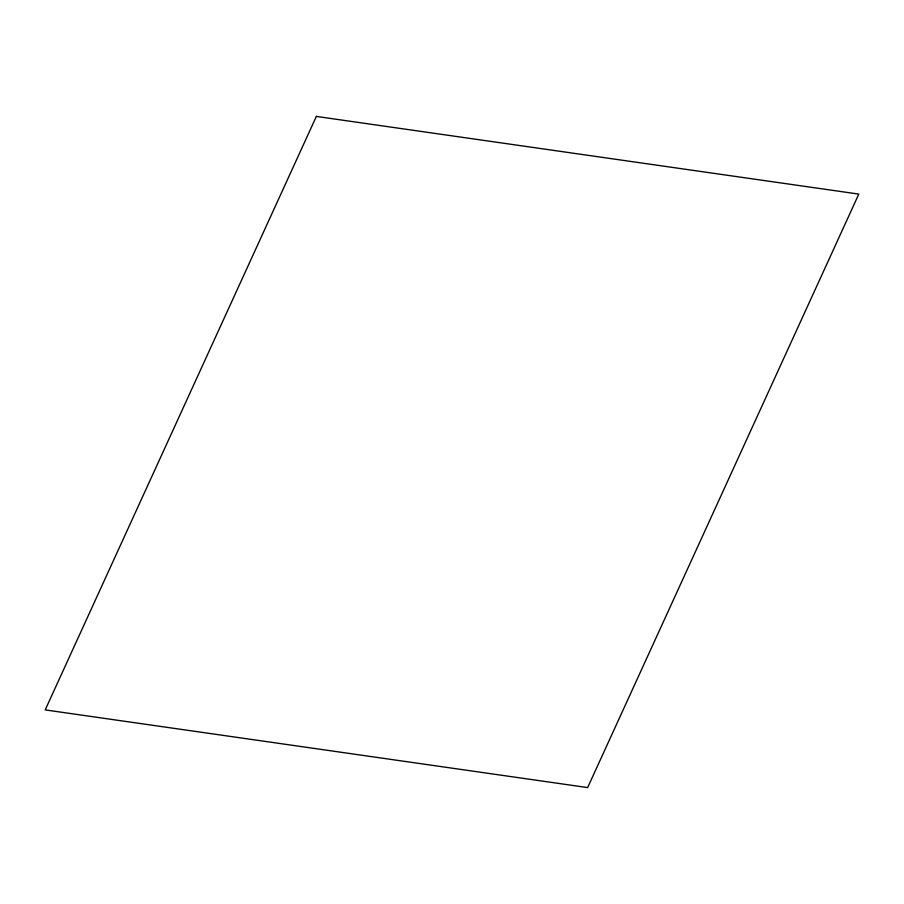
<?xml version="1.0" encoding="UTF-8"?>
<svg xmlns="http://www.w3.org/2000/svg" width="904" height="904" viewBox="0 0 904 904"><rect width="100%" height="100%" fill="white"/><g stroke="black" fill="none" stroke-linecap="round" stroke-linejoin="round"><path stroke-width="1.36" d="M316.355 116.424L45.2 709.9L587.645 787.576L858.8 194.1L316.355 116.424"/></g></svg>
